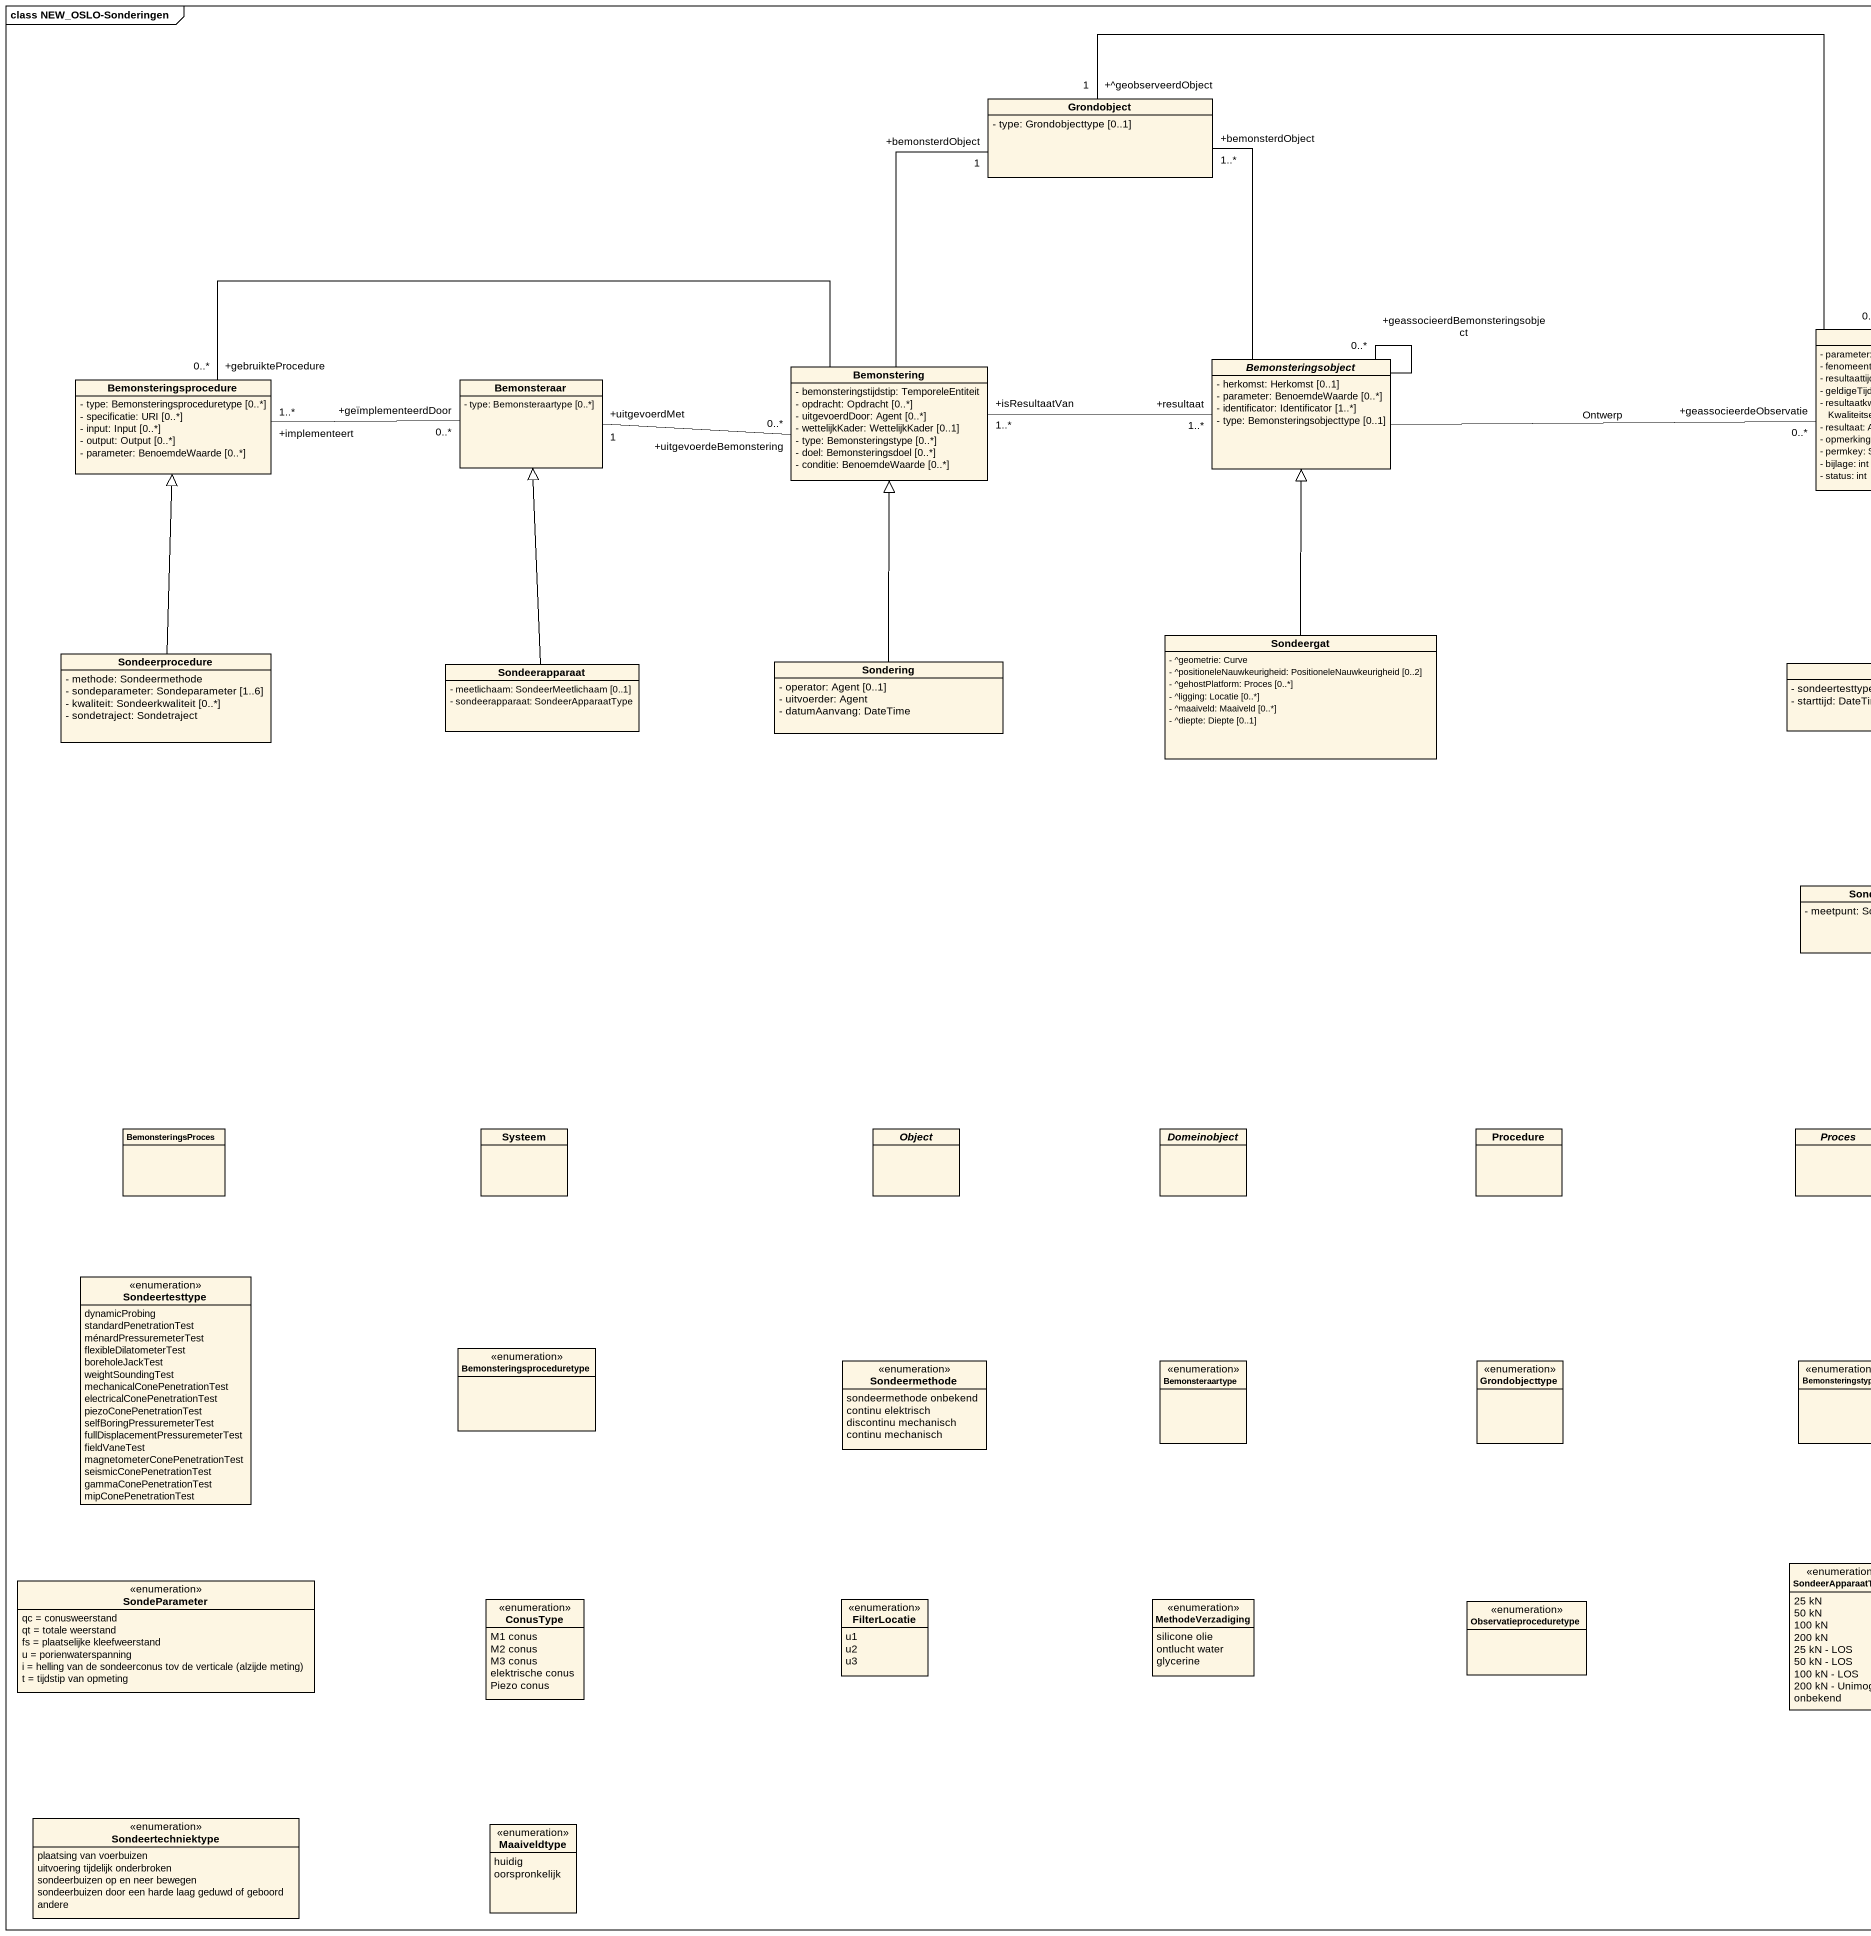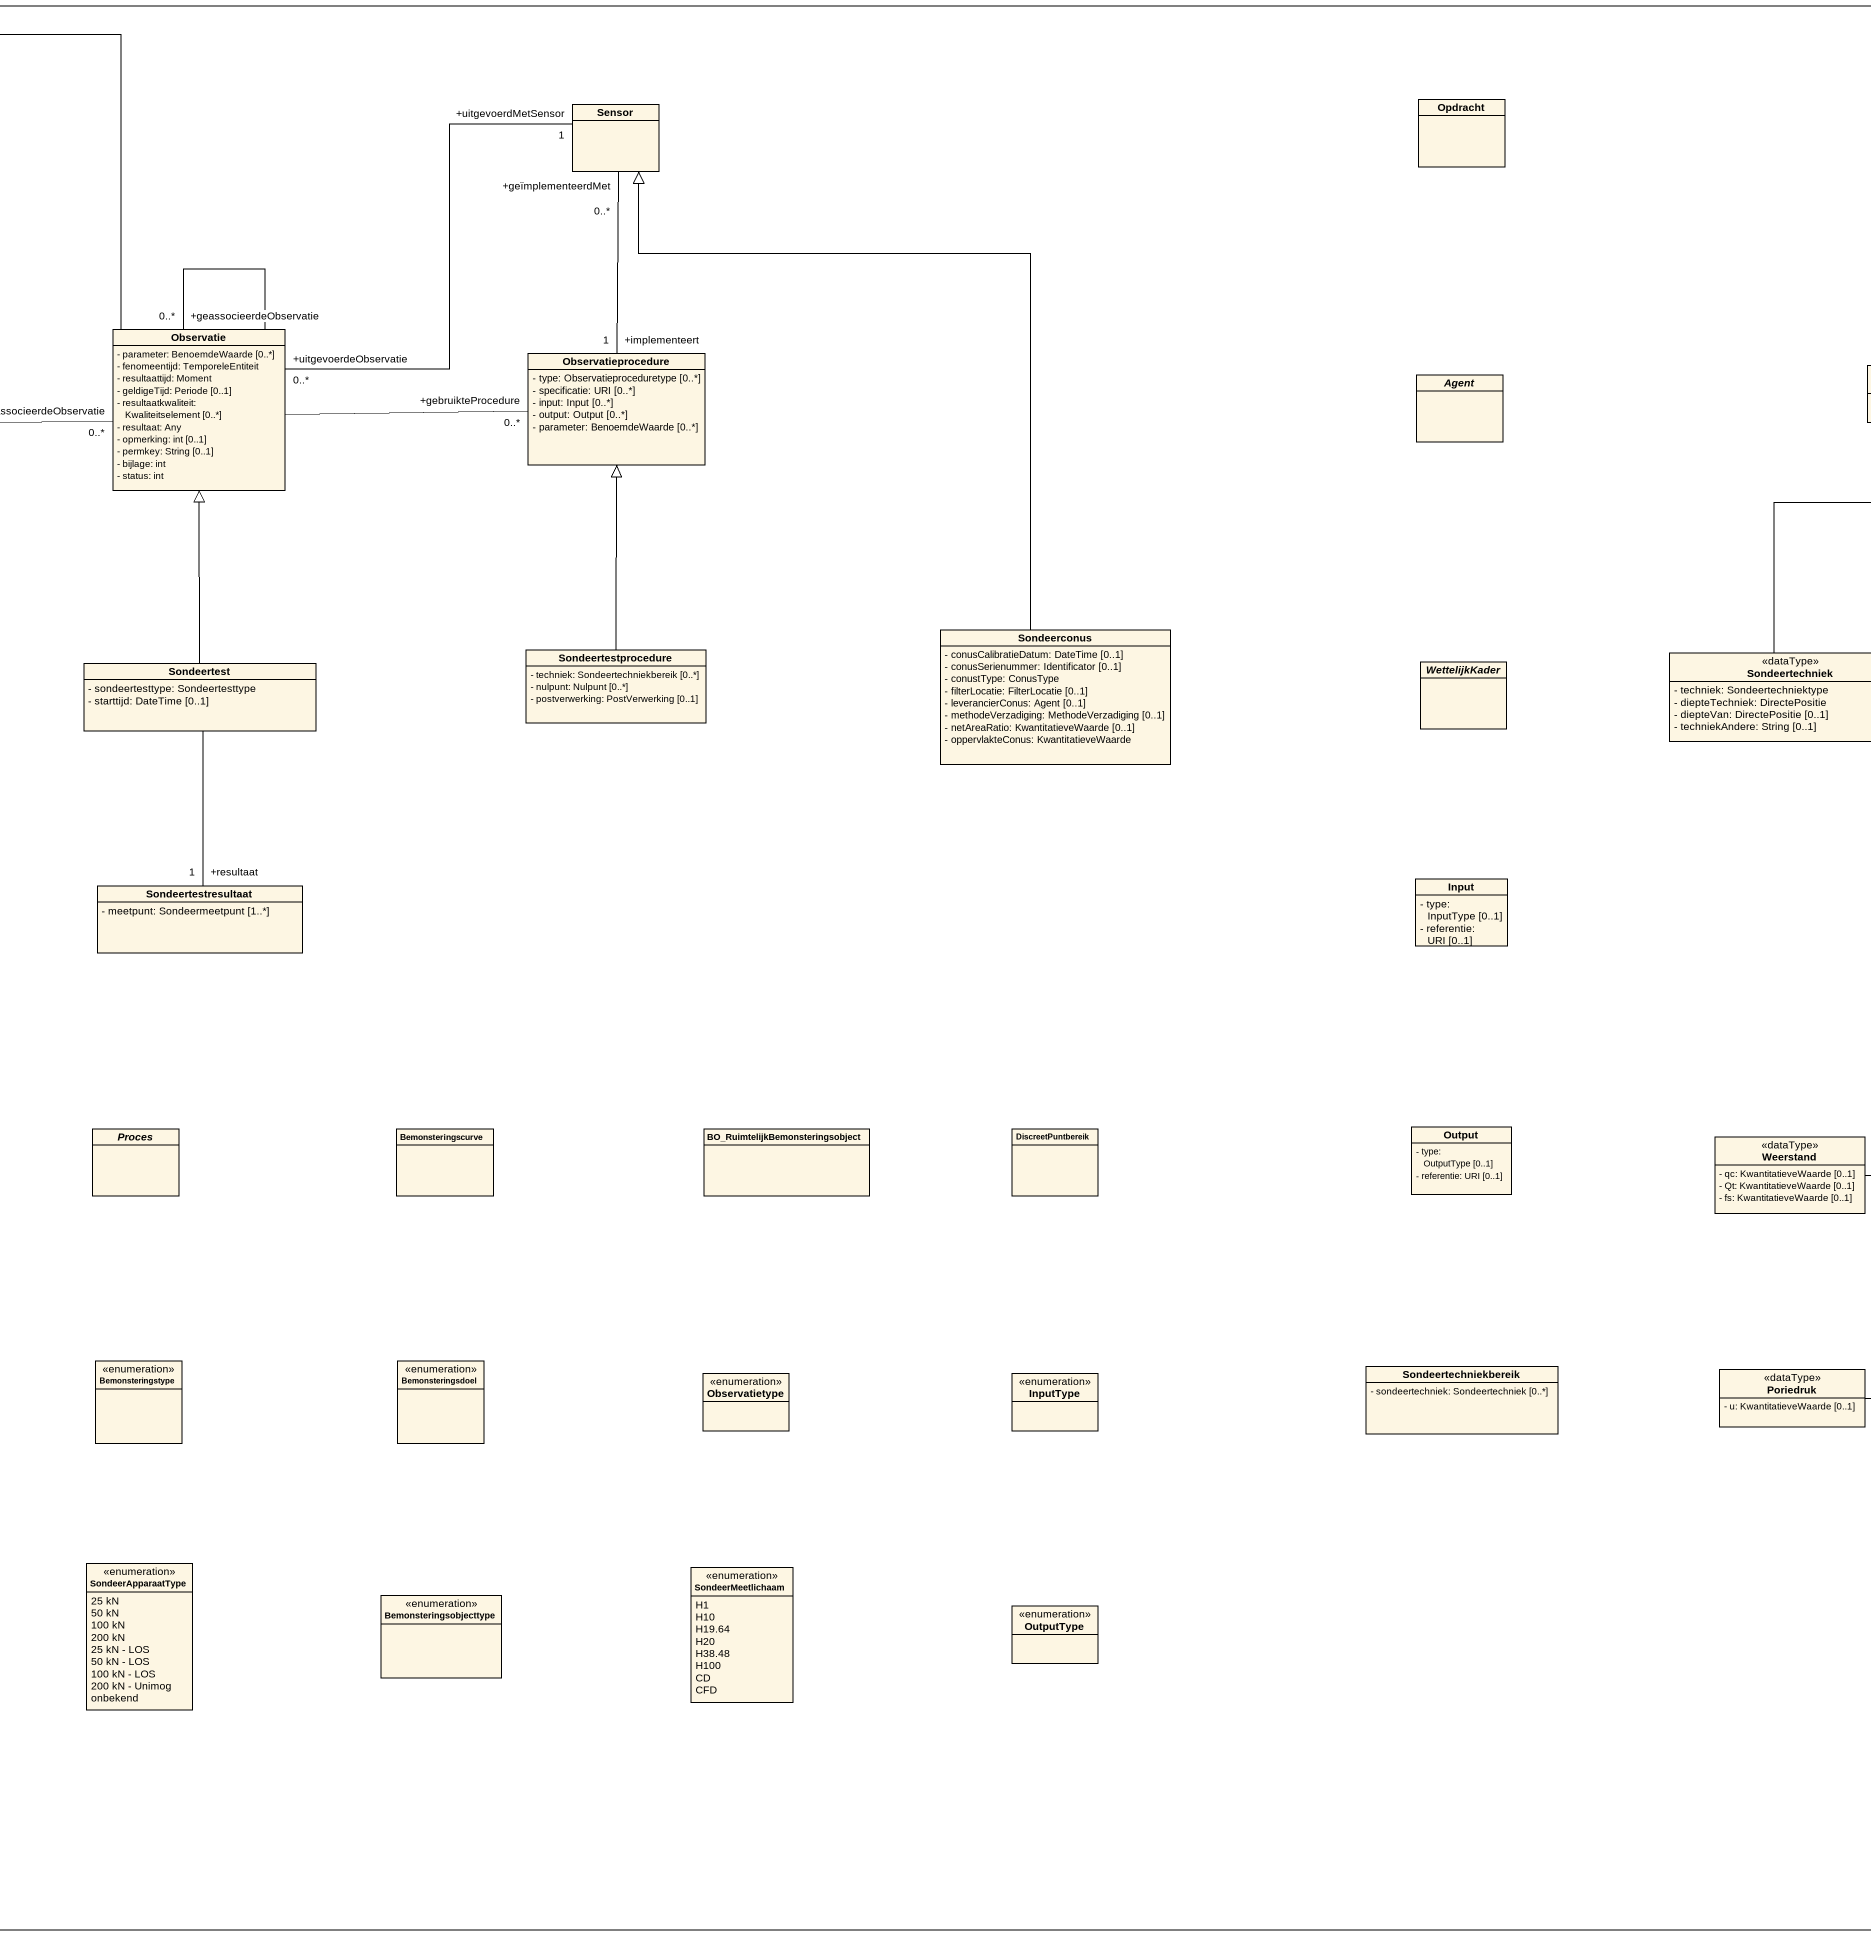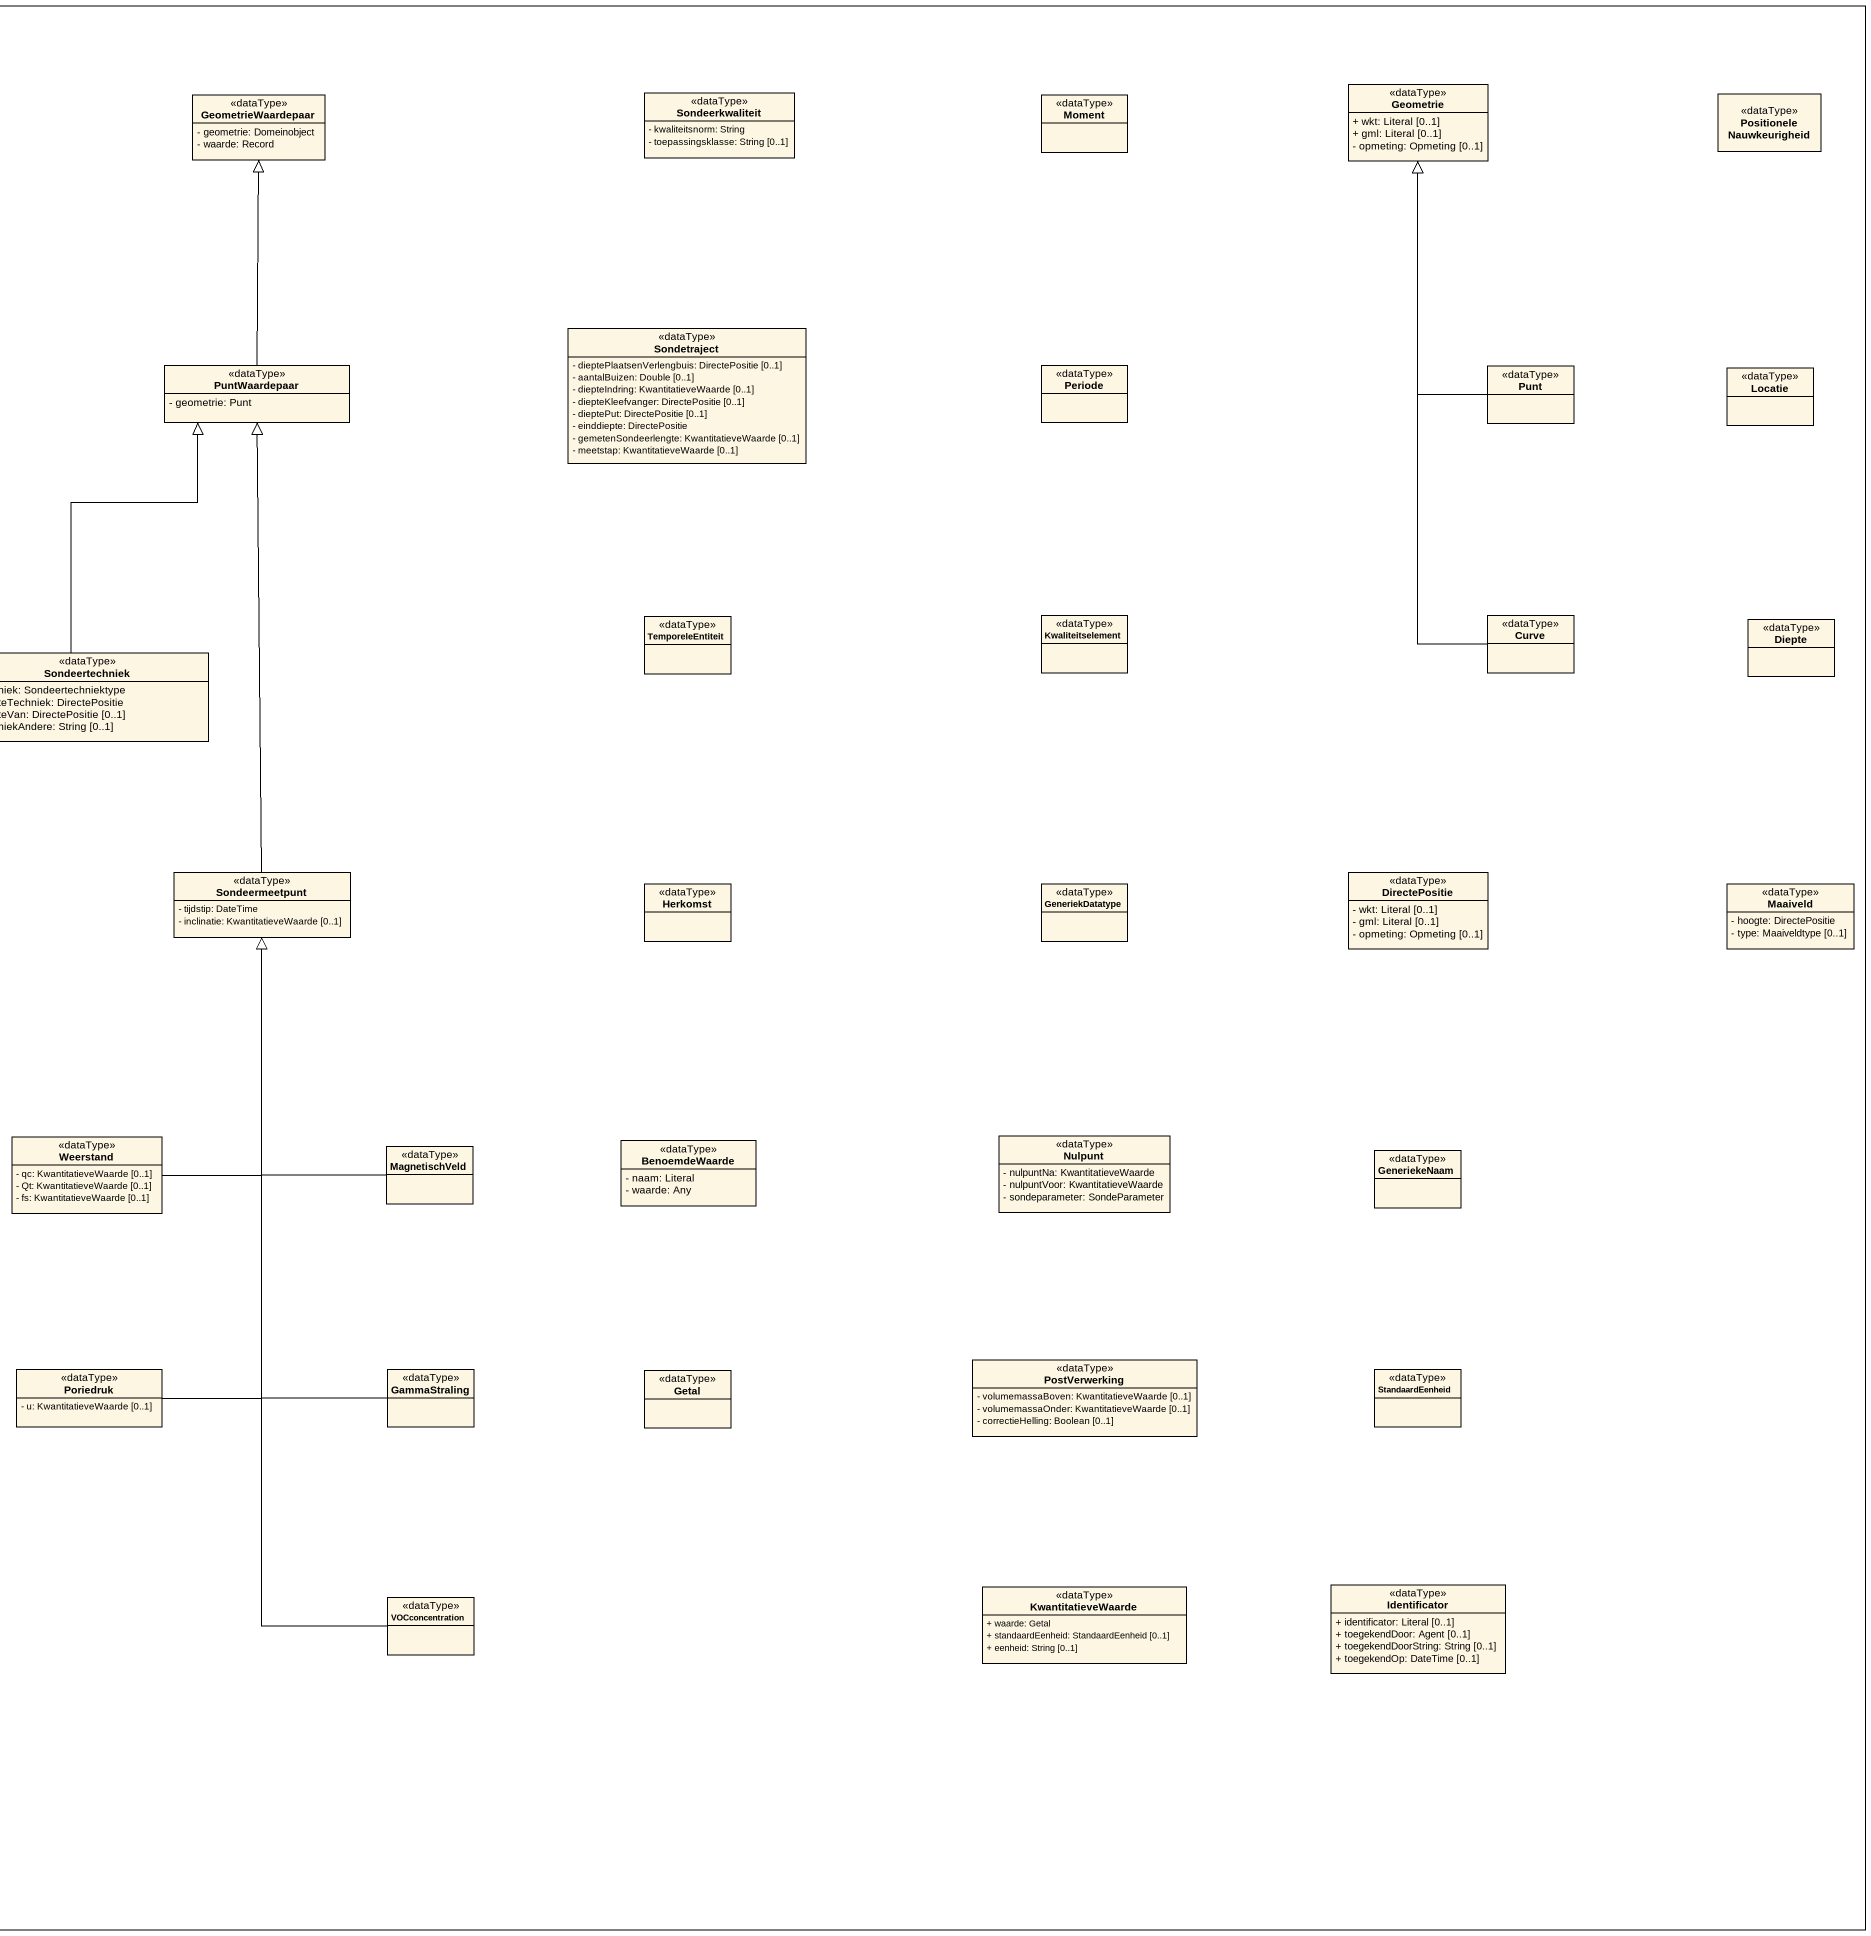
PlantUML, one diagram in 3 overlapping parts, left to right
@startuml
mainframe class NEW_OSLO-Sonderingen
hide circle
hide empty members
skinparam classAttributeIconSize 0
class Grondobject {
  - type: Grondobjecttype [0..1]
}
class Sensor
class Opdracht
class GeometrieWaardepaar <<dataType>> {
  - geometrie: Domeinobject
  - waarde: Record
}
class Sondeerkwaliteit <<dataType>> {
  - kwaliteitsnorm: String
  - toepassingsklasse: String [0..1]
}
class Moment <<dataType>>
class Geometrie <<dataType>> {
  + wkt: Literal [0..1]
  + gml: Literal [0..1]
  - opmeting: Opmeting [0..1]
}
class PositioneleNauwkeurigheid <<dataType>>
class Observatie {
  - parameter: BenoemdeWaarde [0..*]
  - fenomeentijd: TemporeleEntiteit
  - resultaattijd: Moment
  - geldigeTijd: Periode [0..1]
  - resultaatkwaliteit: Kwaliteitselement [0..*]
  - resultaat: Any
  - opmerking: int [0..1]
  - permkey: String [0..1]
  - bijlage: int
  - status: int
}
class Sondetraject <<dataType>> {
  - dieptePlaatsenVerlengbuis: DirectePositie [0..1]
  - aantalBuizen: Double [0..1]
  - diepteIndring: KwantitatieveWaarde [0..1]
  - diepteKleefvanger: DirectePositie [0..1]
  - dieptePut: DirectePositie [0..1]
  - einddiepte: DirectePositie
  - gemetenSondeerlengte: KwantitatieveWaarde [0..1]
  - meetstap: KwantitatieveWaarde [0..1]
}
class Bemonstering {
  - bemonsteringstijdstip: TemporeleEntiteit
  - opdracht: Opdracht [0..*]
  - uitgevoerdDoor: Agent [0..*]
  - wettelijkKader: WettelijkKader [0..1]
  - type: Bemonsteringstype [0..*]
  - doel: Bemonsteringsdoel [0..*]
  - conditie: BenoemdeWaarde [0..*]
}
abstract class Bemonsteringsobject {
  - herkomst: Herkomst [0..1]
  - parameter: BenoemdeWaarde [0..*]
  - identificator: Identificator [1..*]
  - type: Bemonsteringsobjecttype [0..1]
}
class Observatieprocedure {
  - type: Observatieproceduretype [0..*]
  - specificatie: URI [0..*]
  - input: Input [0..*]
  - output: Output [0..*]
  - parameter: BenoemdeWaarde [0..*]
}
abstract class "Agent" as Agent_
class PuntWaardepaar <<dataType>> {
  - geometrie: Punt
}
class Periode <<dataType>>
class Punt <<dataType>>
class Locatie <<dataType>>
class Bemonsteringsprocedure {
  - type: Bemonsteringsproceduretype [0..*]
  - specificatie: URI [0..*]
  - input: Input [0..*]
  - output: Output [0..*]
  - parameter: BenoemdeWaarde [0..*]
}
class Bemonsteraar {
  - type: Bemonsteraartype [0..*]
}
class Sondeergat {
  - ^geometrie: Curve
  - ^positioneleNauwkeurigheid: PositioneleNauwkeurigheid [0..2]
  - ^gehostPlatform: Proces [0..*]
  - ^ligging: Locatie [0..*]
  - ^maaiveld: Maaiveld [0..*]
  - ^diepte: Diepte [0..1]
}
class Sondeerconus {
  - conusCalibratieDatum: DateTime [0..1]
  - conusSerienummer: Identificator [0..1]
  - conustType: ConusType
  - filterLocatie: FilterLocatie [0..1]
  - leverancierConus: Agent [0..1]
  - methodeVerzadiging: MethodeVerzadiging [0..1]
  - netAreaRatio: KwantitatieveWaarde [0..1]
  - oppervlakteConus: KwantitatieveWaarde
}
class TemporeleEntiteit <<dataType>>
class Kwaliteitselement <<dataType>>
class Curve <<dataType>>
class Diepte <<dataType>>
class Sondeerprocedure {
  - methode: Sondeermethode
  - sondeparameter: Sondeparameter [1..6]
  - kwaliteit: Sondeerkwaliteit [0..*]
  - sondetraject: Sondetraject
}
class Sondeerapparaat {
  - meetlichaam: SondeerMeetlichaam [0..1]
  - sondeerapparaat: SondeerApparaatType
}
class Sondering {
  - operator: Agent [0..1]
  - uitvoerder: Agent
  - datumAanvang: DateTime
}
class Sondeertest {
  - sondeertesttype: Sondeertesttype
  - starttijd: DateTime [0..1]
}
class Sondeertestprocedure {
  - techniek: Sondeertechniekbereik [0..*]
  - nulpunt: Nulpunt [0..*]
  - postverwerking: PostVerwerking [0..1]
}
abstract class WettelijkKader
class Sondeertechniek <<dataType>> {
  - techniek: Sondeertechniektype
  - diepteTechniek: DirectePositie
  - diepteVan: DirectePositie [0..1]
  - techniekAndere: String [0..1]
}
class Sondeertestresultaat {
  - meetpunt: Sondeermeetpunt [1..*]
}
class Input {
  - type: InputType [0..1]
  - referentie: URI [0..1]
}
class Sondeermeetpunt <<dataType>> {
  - tijdstip: DateTime
  - inclinatie: KwantitatieveWaarde [0..1]
}
class Herkomst <<dataType>>
class GeneriekDatatype <<dataType>>
class DirectePositie <<dataType>> {
  - wkt: Literal [0..1]
  - gml: Literal [0..1]
  - opmeting: Opmeting [0..1]
}
class Maaiveld <<dataType>> {
  - hoogte: DirectePositie
  - type: Maaiveldtype [0..1]
}
class BemonsteringsProces
class Systeem
abstract class "Object" as Object_
abstract class Domeinobject
class Procedure
abstract class Proces
class Bemonsteringscurve
class "BO_RuimtelijkBemonsteringsobject" as BO_RuimtelijkBemonsteringsob
class DiscreetPuntbereik
class Output {
  - type: OutputType [0..1]
  - referentie: URI [0..1]
}
class Weerstand <<dataType>> {
  - qc: KwantitatieveWaarde [0..1]
  - Qt: KwantitatieveWaarde [0..1]
  - fs: KwantitatieveWaarde [0..1]
}
class MagnetischVeld <<dataType>>
class BenoemdeWaarde <<dataType>> {
  - naam: Literal
  - waarde: Any
}
class Nulpunt <<dataType>> {
  - nulpuntNa: KwantitatieveWaarde
  - nulpuntVoor: KwantitatieveWaarde
  - sondeparameter: SondeParameter
}
class GeneriekeNaam <<dataType>>
enum Sondeertesttype {
  dynamicProbing
  standardPenetrationTest
  ménardPressuremeterTest
  flexibleDilatometerTest
  boreholeJackTest
  weightSoundingTest
  mechanicalConePenetrationTest
  electricalConePenetrationTest
  piezoConePenetrationTest
  selfBoringPressuremeterTest
  fullDisplacementPressuremeterTest
  fieldVaneTest
  magnetometerConePenetrationTest
  seismicConePenetrationTest
  gammaConePenetrationTest
  mipConePenetrationTest
}
enum Bemonsteringsproceduretype
enum Sondeermethode {
  sondeermethode onbekend
  continu elektrisch
  discontinu mechanisch
  continu mechanisch
}
enum Bemonsteraartype
enum Grondobjecttype
enum Bemonsteringstype
enum Bemonsteringsdoel
enum Observatietype
enum InputType
class Sondeertechniekbereik {
  - sondeertechniek: Sondeertechniek [0..*]
}
class Poriedruk <<dataType>> {
  - u: KwantitatieveWaarde [0..1]
}
class GammaStraling <<dataType>>
class Getal <<dataType>>
class PostVerwerking <<dataType>> {
  - volumemassaBoven: KwantitatieveWaarde [0..1]
  - volumemassaOnder: KwantitatieveWaarde [0..1]
  - correctieHelling: Boolean [0..1]
}
class StandaardEenheid <<dataType>>
enum SondeParameter {
  qc = conusweerstand
  qt = totale weerstand
  fs = plaatselijke kleefweerstand
  u = porienwaterspanning
  {field} i = helling van de sondeerconus tov de verticale (alzijde meting)
  t = tijdstip van opmeting
}
enum SondeerApparaatType {
  25 kN
  50 kN
  100 kN
  200 kN
  25 kN - LOS
  50 kN - LOS
  100 kN - LOS
  200 kN - Unimog
  onbekend
}
enum SondeerMeetlichaam {
  H1
  H10
  H19.64
  H20
  H38.48
  H100
  CD
  CFD
}
class KwantitatieveWaarde <<dataType>> {
  + waarde: Getal
  + standaardEenheid: StandaardEenheid [0..1]
  + eenheid: String [0..1]
}
class Identificator <<dataType>> {
  + identificator: Literal [0..1]
  + toegekendDoor: Agent [0..1]
  + toegekendDoorString: String [0..1]
  + toegekendOp: DateTime [0..1]
}
enum ConusType {
  M1 conus
  M2 conus
  M3 conus
  elektrische conus
  Piezo conus
}
enum FilterLocatie {
  u1
  u2
  u3
}
enum MethodeVerzadiging {
  silicone olie
  ontlucht water
  glycerine
}
enum Observatieproceduretype
enum Bemonsteringsobjecttype
enum OutputType
class VOCconcentration <<dataType>>
enum Sondeertechniektype {
  plaatsing van voerbuizen
  uitvoering tijdelijk onderbroken
  sondeerbuizen op en neer bewegen
  sondeerbuizen door een harde laag geduwd of geboord
  andere
}
enum Maaiveldtype {
  huidig
  oorspronkelijk
}
Sensor "+geïmplementeerdMet\n0..*" -- "+implementeert\n1" Observatieprocedure
Observatie -left- "+^geobserveerdObject\n1" Grondobject
Observatie "+uitgevoerdeObservatie\n0..*" -up- "+uitgevoerdMetSensor\n1" Sensor
Observatie -- "+geassocieerdeObservatie\n0..*" Observatie
Observatie -right- "+gebruikteProcedure\n0..*" Observatieprocedure
Bemonstering -up- "+bemonsterdObject\n1" Grondobject
Bemonstering "+isResultaatVan\n1..*" -right- "+resultaat\n1..*" Bemonsteringsobject
Bemonstering -left- "+gebruikteProcedure\n0..*" Bemonsteringsprocedure
Bemonstering "+uitgevoerdeBemonstering\n0..*" -left- "+uitgevoerdMet\n1" Bemonsteraar
Bemonsteringsobject -up- "+bemonsterdObject\n1..*" Grondobject
Bemonsteringsobject -right- "+geassocieerdeObservatie\n0..*" Observatie : Ontwerp
Bemonsteringsobject -- "+geassocieerdBemonsteringsobject\n0..*" Bemonsteringsobject
PuntWaardepaar -up-|> GeometrieWaardepaar
Punt -up-|> Geometrie
Bemonsteraar "+geïmplementeerdDoor\n0..*" -left- "+implementeert\n1..*" Bemonsteringsprocedure
Sondeergat -up-|> Bemonsteringsobject
Sondeerconus -up-|> Sensor
Curve -up-|> Geometrie
Sondeerprocedure -up-|> Bemonsteringsprocedure
Sondeerapparaat -up-|> Bemonsteraar
Sondering -up-|> Bemonstering
Sondeertest -up-|> Observatie
Sondeertest -- "+resultaat\n1" Sondeertestresultaat
Sondeertestprocedure -up-|> Observatieprocedure
Sondeertechniek -up-|> PuntWaardepaar
Sondeermeetpunt -up-|> PuntWaardepaar
Weerstand -up-|> Sondeermeetpunt
MagnetischVeld -up-|> Sondeermeetpunt
Poriedruk -up-|> Sondeermeetpunt
GammaStraling -up-|> Sondeermeetpunt
VOCconcentration -up-|> Sondeermeetpunt
@enduml
